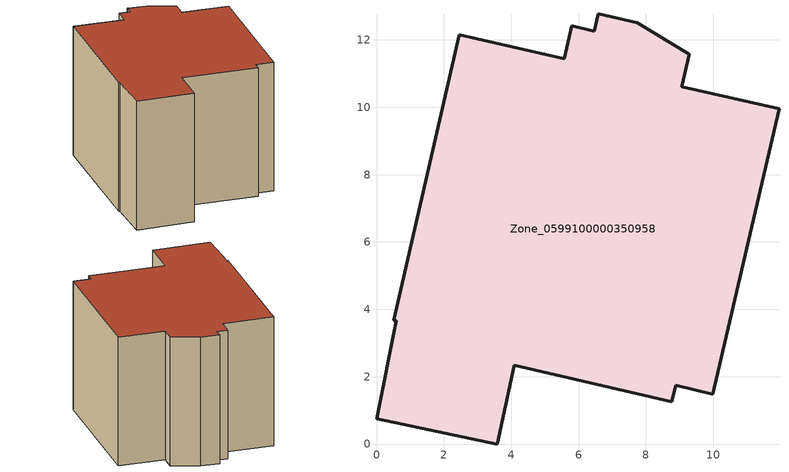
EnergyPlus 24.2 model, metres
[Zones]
Zone_0599100000350958
 floor ground (C_G): 4.09,2.33 3.59,0 0,0.75 0.58,3.65 0.51,3.67 2.46,12.16 5.58,11.44 5.8,12.42 6.47,12.26 6.59,12.77 7.74,12.51 9.29,11.57 9.07,10.61 11.95,9.95 9.99,1.48 8.88,1.74 8.77,1.25 z0
 wall outside (C_F): 3.59,0 4.09,2.33 8.77,1.25 8.88,1.74 9.99,1.48 11.95,9.95 9.07,10.61 9.29,11.57 7.74,12.51 6.59,12.77 6.47,12.26 5.8,12.42 5.58,11.44 2.46,12.16 0.51,3.67 0.58,3.65 0,0.75 3.59,0 z0:8.38
 roof outside (C_R): 9.29,11.57 7.74,12.51 6.59,12.77 6.47,12.26 5.8,12.42 5.58,11.44 2.46,12.16 0.51,3.67 0.58,3.65 0,0.75 3.59,0 4.09,2.33 8.77,1.25 8.88,1.74 9.99,1.48 11.95,9.95 9.07,10.61 z8.38
[BUILDING]
Pand.0599100000350958: North Axis=0; Terrain=City; Loads Convergence Tolerance Value=0.04; Temperature Convergence Tolerance Value=0.4; Solar Distribution=FullExterior; Maximum Number of Warmup Days=25; Minimum Number of Warmup Days=1
[Site:Location]
Rotterdam.The.Hague.AP_ZH_NLD Design_Conditions: Latitude=51.96; Longitude=4.45; Time Zone=1; Elevation=-4.5
[SITE:GROUNDTEMPERATURE:BUILDINGSURFACE]
18, 18, 18, 18, 18, 18, 18, 18, 18, 18, 18, 18
[MATERIAL] Thermal Absorptance=0.9; Solar Absorptance=0.7; Visible Absorptance=0.7
Name | Roughness | Thickness | Conductivity | Density | Specific Heat
G.TC.1992-2005 | MediumSmooth | 0.15 | 0.06 | 540 | 1210
F.TC.1992-2005 | Rough | 0.3 | 0.12 | 1920 | 840
R.TC.1992-2005 | MediumRough | 0.2 | 0.08 | 1500 | 1000
[CONSTRUCTION]
C_G: G.TC.1992-2005
C_F: F.TC.1992-2005
C_R: R.TC.1992-2005
[ZONE]
Zone_0599100000350958: Type=1; Multiplier=1; Ceiling Height=Autocalculate; Volume=Autocalculate; Floor Area=autocalculate; Part of Total Floor Area=Yes
[ZONEINFILTRATION:DESIGNFLOWRATE]
Infil_Zone_0599100000350958: Zone or ZoneList or Space or SpaceList=Zone_0599100000350958; Schedule=AlwaysOn; Design Flow Rate Calculation Method=Flow/Area; Flow Rate per Floor Area=0.0015; Constant Term Coefficient=1; Temperature Term Coefficient=0; Velocity Term Coefficient=0; Velocity Squared Term Coefficient=0
[HVACTEMPLATE:ZONE:IDEALLOADSAIRSYSTEM]
Zone_0599100000350958: Maximum Heating Supply Air Temperature=50; Minimum Cooling Supply Air Temperature=13; Maximum Heating Supply Air Humidity Ratio=0.0156; Minimum Cooling Supply Air Humidity Ratio=0.0077; Heating Limit=NoLimit; Cooling Limit=NoLimit; Dehumidification Control Type=ConstantSensibleHeatRatio; Cooling Sensible Heat Ratio=0.7; Dehumidification Setpoint=60; Humidification Control Type=None; Humidification Setpoint=30; Outdoor Air Method=None; Outdoor Air Flow Rate per Person=0.00944; Outdoor Air Flow Rate per Zone Floor Area=0; Outdoor Air Flow Rate per Zone=0; Demand Controlled Ventilation Type=None; Outdoor Air Economizer Type=NoEconomizer; Heat Recovery Type=None; Sensible Heat Recovery Effectiveness=0.7; Latent Heat Recovery Effectiveness=0.65
[ZONECONTROL:THERMOSTAT]
ThermostatControl_Zone_0599100000350958: Zone or ZoneList=Zone_0599100000350958; Control Type Schedule=DualSetpointControlType; Control 1=Thermostat_Zone_0599100000350958; Temperature Difference Between Cutout And Setpoint=0
[THERMOSTATSETPOINT:DUALSETPOINT]
Thermostat_Zone_0599100000350958: Heating Setpoint Temperature Schedule=HeatingSetpoint_Zone_0599100000350958; Cooling Setpoint Temperature Schedule=CoolingSetpoint_Zone_0599100000350958
[SCHEDULE:COMPACT]
HeatingSetpoint_Zone_0599100000350958: Through: 12/31, For: AllDays, Until: 24:00, 21
CoolingSetpoint_Zone_0599100000350958: Through: 12/31, For: AllDays, Until: 24:00, 24
DualSetpointControlType: Through: 12/31, For: AllDays, Until: 24:00, 4
AlwaysOn: Through: 12/31, For: AllDays, Until: 24:00, 1
